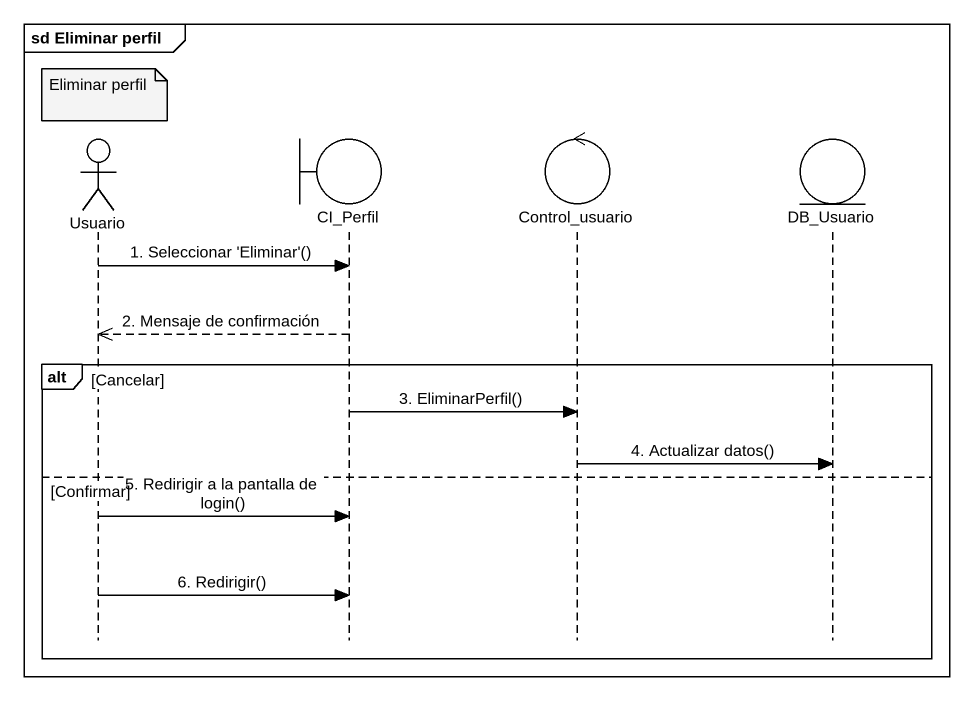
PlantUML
@startuml
mainframe sd Eliminar perfil
hide footbox
actor Usuario
boundary CI_Perfil
control Control_usuario
entity DB_Usuario

note over Usuario : Eliminar perfil
Usuario -> CI_Perfil : 1. Seleccionar 'Eliminar'()
CI_Perfil -->> Usuario : 2. Mensaje de confirmación
alt Cancelar
  CI_Perfil -> Control_usuario : 3. EliminarPerfil()
  Control_usuario -> DB_Usuario : 4. Actualizar datos()
else Confirmar
  Usuario -> CI_Perfil : 5. Redirigir a la pantalla de login()
  Usuario -> CI_Perfil : 6. Redirigir()
end
@enduml
